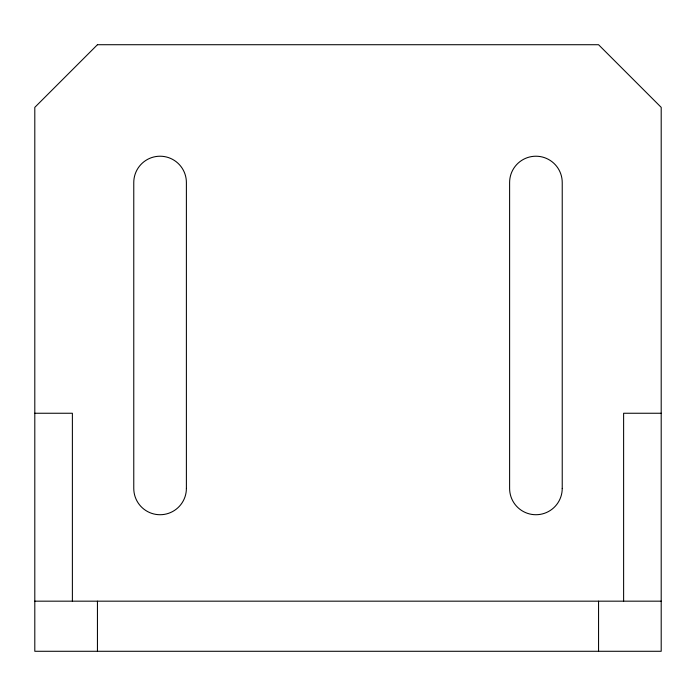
<?xml version="1.0" encoding="UTF-8"?>
<svg xmlns="http://www.w3.org/2000/svg" width="696" height="696" viewBox="0 0 696 696"><rect width="100%" height="100%" fill="white"/><g stroke="black" fill="none" stroke-linecap="round" stroke-linejoin="round"><path stroke-width="1.04" d="M34.8 413.25L72.384 413.25L72.384 601.17M661.2 413.25L623.616 413.25L623.616 601.17M34.8 601.17L661.2 601.17M598.56 601.17L598.56 651.282M97.44 601.17L97.44 651.282M97.44 44.718L34.8 107.358L34.8 651.282L661.2 651.282L661.2 107.358L598.56 44.718L97.44 44.718M562.229 488.418L562.229 182.526A26.309 26.309 0 0 0 535.92 156.217A26.309 26.309 0 0 0 509.611 182.526L509.611 488.418A26.309 26.309 0 0 0 535.92 514.727A26.309 26.309 0 0 0 562.229 488.418M186.389 488.418L186.389 182.526A26.309 26.309 0 0 0 160.08 156.217A26.309 26.309 0 0 0 133.771 182.526L133.771 488.418A26.309 26.309 0 0 0 160.08 514.727A26.309 26.309 0 0 0 186.389 488.418"/></g></svg>
